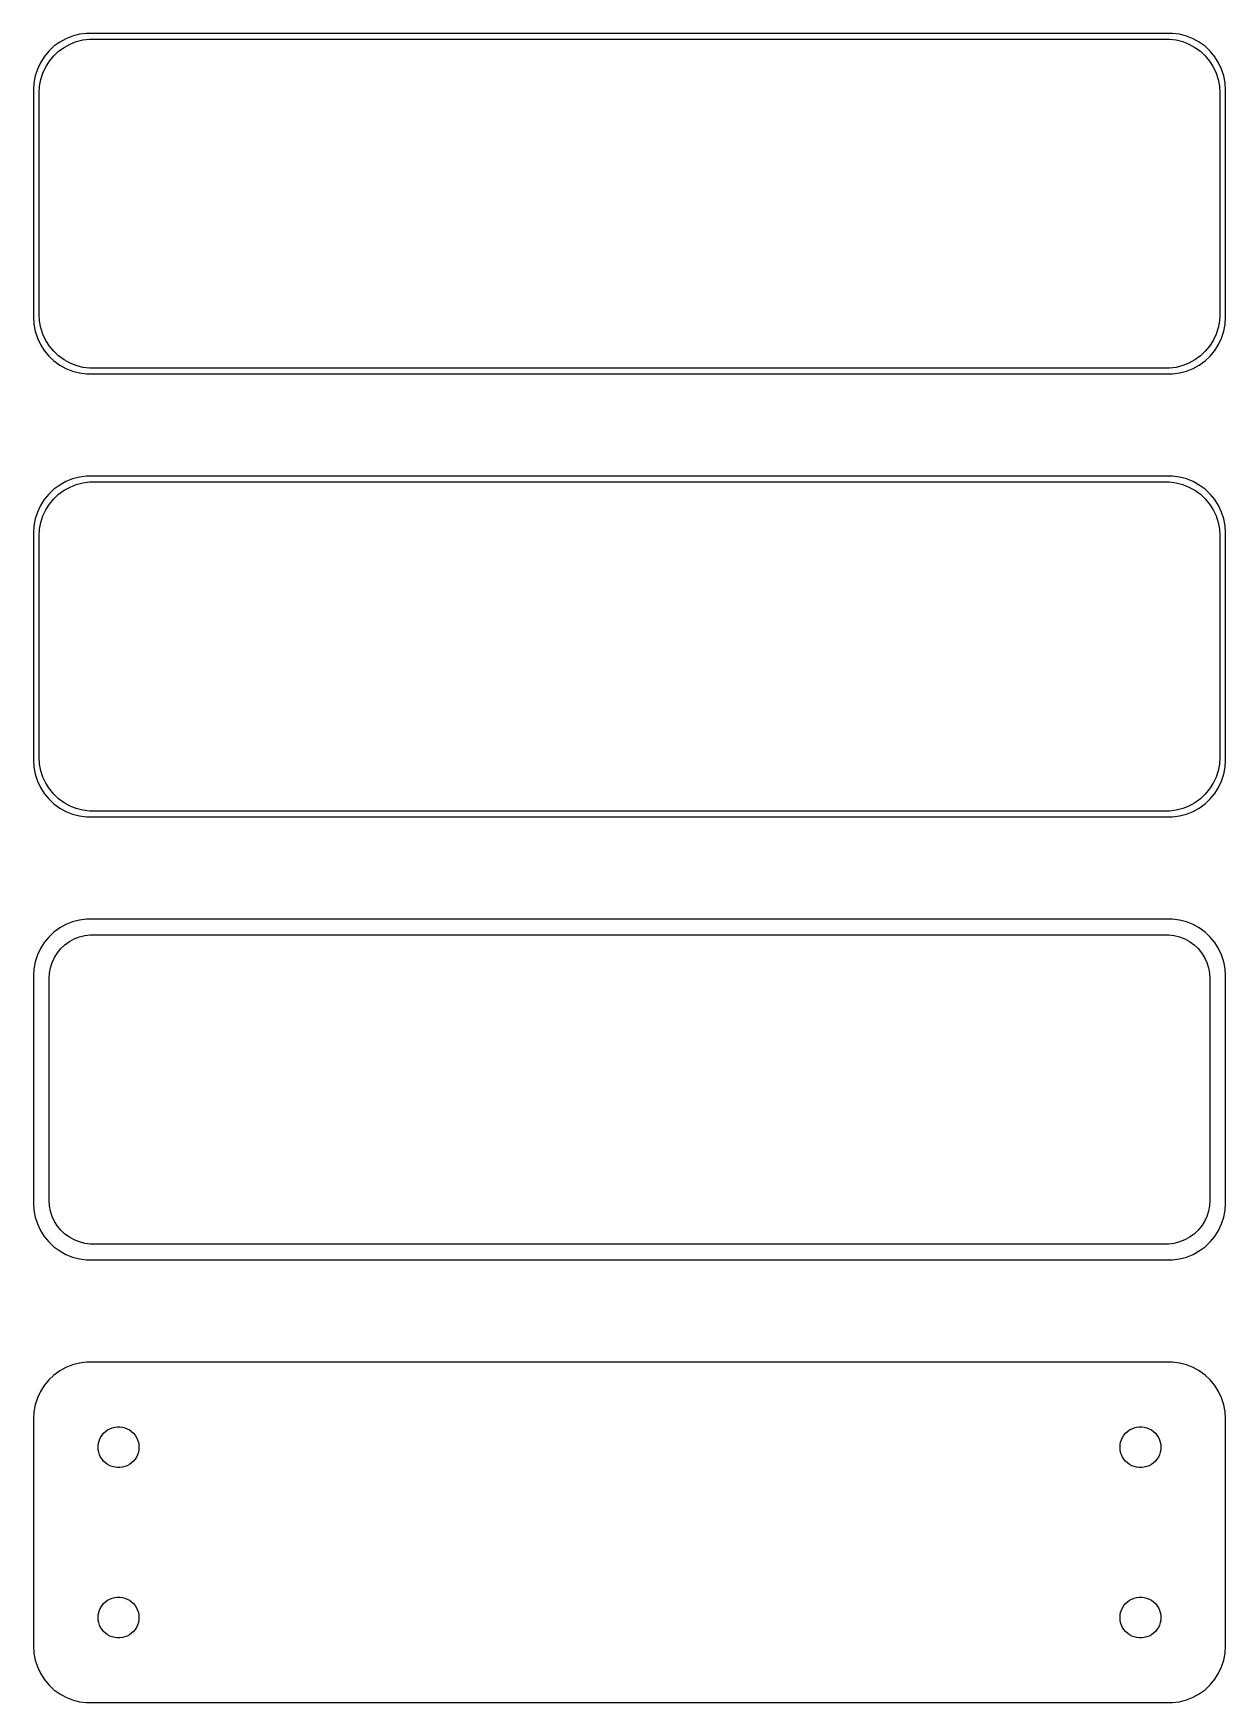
# Model space of a CAD drawing. Header units: metres. Extents: x -52 to 52, y 102 to 249.
import ezdxf

# ---------------------------------------------------------------- set-up
doc = ezdxf.new("R2010")
doc.units = ezdxf.units.M

msp = doc.modelspace()

# ---------------------------------------------------------------- linework, layer by layer
for p, q in [((-49.6289, 248.524), (-50.1791, 248.222)), ((-49.0451, 248.755), (-49.6289, 248.524)), ((-48.4369, 248.911), (-49.0451, 248.755)), ((-48.7178, 248.268), (-48.1401, 248.416)), ((-47.8139, 248.99), (-48.4369, 248.911)), ((-48.1401, 248.416), (-47.5482, 248.491)), ((47.8139, 248.99), (-47.8139, 248.99)), ((-47.5482, 248.491), (47.5482, 248.491)), ((47.5482, 248.491), (48.1401, 248.416)), ((48.4369, 248.911), (47.8139, 248.99)), ((48.1401, 248.416), (48.7178, 248.268)), ((49.0451, 248.755), (48.4369, 248.911)), ((49.6289, 248.524), (49.0451, 248.755)), ((50.1791, 248.222), (49.6289, 248.524)), ((-51.5451, 246.939), (-51.8815, 246.409)), ((-51.1448, 247.423), (-51.5451, 246.939)), ((-50.6871, 247.853), (-51.1448, 247.423)), ((-51.0928, 246.542), (-50.7126, 247.002)), ((-50.7126, 247.002), (-50.2778, 247.41)), ((-50.1791, 248.222), (-50.6871, 247.853)), ((-50.2778, 247.41), (-49.7952, 247.761)), ((-49.7952, 247.761), (-49.2724, 248.048)), ((-49.2724, 248.048), (-48.7178, 248.268)), ((48.7178, 248.268), (49.2724, 248.048)), ((49.2724, 248.048), (49.7952, 247.761)), ((49.7952, 247.761), (50.2778, 247.41)), ((50.6871, 247.853), (50.1791, 248.222)), ((50.2778, 247.41), (50.7126, 247.002)), ((51.1448, 247.423), (50.6871, 247.853)), ((50.7126, 247.002), (51.0928, 246.542)), ((51.5451, 246.939), (51.1448, 247.423)), ((51.8815, 246.409), (51.5451, 246.939)), ((-52.1489, 245.841), (-52.3429, 245.243)), ((-51.8815, 246.409), (-52.1489, 245.841)), ((-51.8508, 244.931), (-51.6664, 245.499)), ((-51.6664, 245.499), (-51.4124, 246.038)), ((-51.4124, 246.038), (-51.0928, 246.542)), ((51.0928, 246.542), (51.4124, 246.038)), ((51.4124, 246.038), (51.6664, 245.499)), ((51.6664, 245.499), (51.8508, 244.931)), ((52.1489, 245.841), (51.8815, 246.409)), ((52.3429, 245.243), (52.1489, 245.841)), ((-52.4606, 244.627), (-52.5, 244)), ((-52.5, 244), (-52.5, 224)), ((-52.3429, 245.243), (-52.4606, 244.627)), ((-52, 243.75), (-51.9625, 244.345)), ((-51.9625, 244.345), (-51.8508, 244.931)), ((51.8508, 244.931), (51.9625, 244.345)), ((51.9625, 244.345), (52, 243.75)), ((52.4606, 244.627), (52.3429, 245.243)), ((52.5, 244), (52.4606, 244.627)), ((52.5, 224), (52.5, 244)), ((-52, 224.25), (-52, 243.75)), ((52, 243.75), (52, 224.25)), ((-52.5, 224), (-52.4606, 223.373)), ((-51.9625, 223.655), (-52, 224.25)), ((-51.8508, 223.069), (-51.9625, 223.655)), ((51.9625, 223.655), (51.8508, 223.069)), ((52, 224.25), (51.9625, 223.655)), ((52.4606, 223.373), (52.5, 224)), ((-52.4606, 223.373), (-52.3429, 222.757)), ((-52.3429, 222.757), (-52.1489, 222.159)), ((-52.1489, 222.159), (-51.8815, 221.591)), ((-51.6664, 222.501), (-51.8508, 223.069)), ((-51.4124, 221.962), (-51.6664, 222.501)), ((-51.0928, 221.458), (-51.4124, 221.962)), ((51.4124, 221.962), (51.0928, 221.458)), ((51.6664, 222.501), (51.4124, 221.962)), ((51.8508, 223.069), (51.6664, 222.501)), ((51.8815, 221.591), (52.1489, 222.159)), ((52.1489, 222.159), (52.3429, 222.757)), ((52.3429, 222.757), (52.4606, 223.373)), ((-51.8815, 221.591), (-51.5451, 221.061)), ((-51.5451, 221.061), (-51.1448, 220.577)), ((-51.1448, 220.577), (-50.6871, 220.147)), ((-50.7126, 220.998), (-51.0928, 221.458)), ((-50.2778, 220.59), (-50.7126, 220.998)), ((-49.7952, 220.239), (-50.2778, 220.59)), ((50.2778, 220.59), (49.7952, 220.239)), ((50.7126, 220.998), (50.2778, 220.59)), ((50.6871, 220.147), (51.1448, 220.577)), ((51.0928, 221.458), (50.7126, 220.998)), ((51.1448, 220.577), (51.5451, 221.061)), ((51.5451, 221.061), (51.8815, 221.591)), ((-50.6871, 220.147), (-50.1791, 219.778)), ((-50.1791, 219.778), (-49.6289, 219.476)), ((-49.2724, 219.952), (-49.7952, 220.239)), ((-49.6289, 219.476), (-49.0451, 219.245)), ((-48.7178, 219.732), (-49.2724, 219.952)), ((-49.0451, 219.245), (-48.4369, 219.089)), ((-48.1401, 219.584), (-48.7178, 219.732)), ((-48.4369, 219.089), (-47.8139, 219.01)), ((-47.5482, 219.509), (-48.1401, 219.584)), ((-47.8139, 219.01), (47.8139, 219.01)), ((47.5482, 219.509), (-47.5482, 219.509)), ((48.1401, 219.584), (47.5482, 219.509)), ((47.8139, 219.01), (48.4369, 219.089)), ((48.7178, 219.732), (48.1401, 219.584)), ((48.4369, 219.089), (49.0451, 219.245)), ((49.2724, 219.952), (48.7178, 219.732)), ((49.0451, 219.245), (49.6289, 219.476)), ((49.7952, 220.239), (49.2724, 219.952)), ((49.6289, 219.476), (50.1791, 219.778)), ((50.1791, 219.778), (50.6871, 220.147)), ((-50.6871, 208.853), (-51.1448, 208.423)), ((-50.1791, 209.222), (-50.6871, 208.853)), ((-50.2778, 208.41), (-49.7952, 208.761)), ((-49.6289, 209.524), (-50.1791, 209.222)), ((-49.7952, 208.761), (-49.2724, 209.048)), ((-49.0451, 209.755), (-49.6289, 209.524)), ((-49.2724, 209.048), (-48.7178, 209.268)), ((-48.4369, 209.911), (-49.0451, 209.755)), ((-48.7178, 209.268), (-48.1401, 209.416)), ((-47.8139, 209.99), (-48.4369, 209.911)), ((-48.1401, 209.416), (-47.5482, 209.491)), ((47.8139, 209.99), (-47.8139, 209.99)), ((-47.5482, 209.491), (47.5482, 209.491)), ((47.5482, 209.491), (48.1401, 209.416)), ((48.4369, 209.911), (47.8139, 209.99)), ((48.1401, 209.416), (48.7178, 209.268)), ((49.0451, 209.755), (48.4369, 209.911)), ((48.7178, 209.268), (49.2724, 209.048)), ((49.6289, 209.524), (49.0451, 209.755)), ((49.2724, 209.048), (49.7952, 208.761)), ((50.1791, 209.222), (49.6289, 209.524)), ((49.7952, 208.761), (50.2778, 208.41)), ((50.6871, 208.853), (50.1791, 209.222)), ((51.1448, 208.423), (50.6871, 208.853)), ((-51.8815, 207.409), (-52.1489, 206.841)), ((-51.5451, 207.939), (-51.8815, 207.409)), ((-51.1448, 208.423), (-51.5451, 207.939)), ((-51.4124, 207.038), (-51.0928, 207.542)), ((-51.0928, 207.542), (-50.7126, 208.002)), ((-50.7126, 208.002), (-50.2778, 208.41)), ((50.2778, 208.41), (50.7126, 208.002)), ((50.7126, 208.002), (51.0928, 207.542)), ((51.0928, 207.542), (51.4124, 207.038)), ((51.5451, 207.939), (51.1448, 208.423)), ((51.8815, 207.409), (51.5451, 207.939)), ((52.1489, 206.841), (51.8815, 207.409)), ((-52.3429, 206.243), (-52.4606, 205.627)), ((-52.1489, 206.841), (-52.3429, 206.243)), ((-51.9625, 205.345), (-51.8508, 205.931)), ((-51.8508, 205.931), (-51.6664, 206.499)), ((-51.6664, 206.499), (-51.4124, 207.038)), ((51.4124, 207.038), (51.6664, 206.499)), ((51.6664, 206.499), (51.8508, 205.931)), ((51.8508, 205.931), (51.9625, 205.345)), ((52.3429, 206.243), (52.1489, 206.841)), ((52.4606, 205.627), (52.3429, 206.243)), ((-52.4606, 205.627), (-52.5, 205)), ((-52.5, 205), (-52.5, 185)), ((-52, 204.75), (-51.9625, 205.345)), ((-52, 185.25), (-52, 204.75)), ((51.9625, 205.345), (52, 204.75)), ((52, 204.75), (52, 185.25)), ((52.5, 205), (52.4606, 205.627)), ((52.5, 185), (52.5, 205)), ((-51.9625, 184.655), (-52, 185.25)), ((52, 185.25), (51.9625, 184.655)), ((-52.5, 185), (-52.4606, 184.373)), ((-52.4606, 184.373), (-52.3429, 183.757)), ((-52.3429, 183.757), (-52.1489, 183.159)), ((-51.8508, 184.069), (-51.9625, 184.655)), ((-51.6664, 183.501), (-51.8508, 184.069)), ((51.8508, 184.069), (51.6664, 183.501)), ((51.9625, 184.655), (51.8508, 184.069)), ((52.1489, 183.159), (52.3429, 183.757)), ((52.3429, 183.757), (52.4606, 184.373)), ((52.4606, 184.373), (52.5, 185)), ((-52.1489, 183.159), (-51.8815, 182.591)), ((-51.8815, 182.591), (-51.5451, 182.061)), ((-51.4124, 182.962), (-51.6664, 183.501)), ((-51.0928, 182.458), (-51.4124, 182.962)), ((-50.7126, 181.998), (-51.0928, 182.458)), ((51.0928, 182.458), (50.7126, 181.998)), ((51.4124, 182.962), (51.0928, 182.458)), ((51.6664, 183.501), (51.4124, 182.962)), ((51.5451, 182.061), (51.8815, 182.591)), ((51.8815, 182.591), (52.1489, 183.159)), ((-51.5451, 182.061), (-51.1448, 181.577)), ((-51.1448, 181.577), (-50.6871, 181.147)), ((-50.2778, 181.59), (-50.7126, 181.998)), ((-50.6871, 181.147), (-50.1791, 180.778)), ((-49.7952, 181.239), (-50.2778, 181.59)), ((-49.2724, 180.952), (-49.7952, 181.239)), ((-48.7178, 180.732), (-49.2724, 180.952)), ((49.2724, 180.952), (48.7178, 180.732)), ((49.7952, 181.239), (49.2724, 180.952)), ((50.2778, 181.59), (49.7952, 181.239)), ((50.1791, 180.778), (50.6871, 181.147)), ((50.7126, 181.998), (50.2778, 181.59)), ((50.6871, 181.147), (51.1448, 181.577)), ((51.1448, 181.577), (51.5451, 182.061)), ((-50.1791, 180.778), (-49.6289, 180.476)), ((-49.6289, 180.476), (-49.0451, 180.245)), ((-49.0451, 180.245), (-48.4369, 180.089)), ((-48.1401, 180.584), (-48.7178, 180.732)), ((-48.4369, 180.089), (-47.8139, 180.01)), ((-47.5482, 180.509), (-48.1401, 180.584)), ((-47.8139, 180.01), (47.8139, 180.01)), ((47.5482, 180.509), (-47.5482, 180.509)), ((48.1401, 180.584), (47.5482, 180.509)), ((47.8139, 180.01), (48.4369, 180.089)), ((48.7178, 180.732), (48.1401, 180.584)), ((48.4369, 180.089), (49.0451, 180.245)), ((49.0451, 180.245), (49.6289, 180.476)), ((49.6289, 180.476), (50.1791, 180.778)), ((-49.6289, 170.524), (-50.1791, 170.222)), ((-49.0451, 170.755), (-49.6289, 170.524)), ((-48.4369, 170.911), (-49.0451, 170.755)), ((-47.8139, 170.99), (-48.4369, 170.911)), ((47.8139, 170.99), (-47.8139, 170.99)), ((48.4369, 170.911), (47.8139, 170.99)), ((49.0451, 170.755), (48.4369, 170.911)), ((49.6289, 170.524), (49.0451, 170.755)), ((50.1791, 170.222), (49.6289, 170.524)), ((-51.1448, 169.423), (-51.5451, 168.939)), ((-50.6871, 169.853), (-51.1448, 169.423)), ((-50.1791, 170.222), (-50.6871, 169.853)), ((-49.3234, 169.017), (-48.8975, 169.251)), ((-48.8975, 169.251), (-48.4457, 169.43)), ((-48.4457, 169.43), (-47.9751, 169.551)), ((-47.9751, 169.551), (-47.493, 169.612)), ((-47.493, 169.612), (47.493, 169.612)), ((47.493, 169.612), (47.9751, 169.551)), ((47.9751, 169.551), (48.4457, 169.43)), ((48.4457, 169.43), (48.8975, 169.251)), ((48.8975, 169.251), (49.3234, 169.017)), ((50.6871, 169.853), (50.1791, 170.222)), ((51.1448, 169.423), (50.6871, 169.853)), ((51.5451, 168.939), (51.1448, 169.423)), ((-52.1489, 167.841), (-52.3429, 167.243)), ((-51.8815, 168.409), (-52.1489, 167.841)), ((-51.5451, 168.939), (-51.8815, 168.409)), ((-50.8477, 167.174), (-50.6408, 167.614)), ((-50.6408, 167.614), (-50.3805, 168.024)), ((-50.3805, 168.024), (-50.0707, 168.399)), ((-50.0707, 168.399), (-49.7165, 168.731)), ((-49.7165, 168.731), (-49.3234, 169.017)), ((49.3234, 169.017), (49.7165, 168.731)), ((49.7165, 168.731), (50.0707, 168.399)), ((50.0707, 168.399), (50.3805, 168.024)), ((50.3805, 168.024), (50.6408, 167.614)), ((50.6408, 167.614), (50.8477, 167.174)), ((51.8815, 168.409), (51.5451, 168.939)), ((52.1489, 167.841), (51.8815, 168.409)), ((52.3429, 167.243), (52.1489, 167.841)), ((-52.4606, 166.627), (-52.5, 166)), ((-52.3429, 167.243), (-52.4606, 166.627)), ((-51.1195, 165.75), (-51.089, 166.235)), ((-51.089, 166.235), (-50.9979, 166.712)), ((-50.9979, 166.712), (-50.8477, 167.174)), ((50.8477, 167.174), (50.9979, 166.712)), ((50.9979, 166.712), (51.089, 166.235)), ((51.089, 166.235), (51.1195, 165.75)), ((52.4606, 166.627), (52.3429, 167.243)), ((52.5, 166), (52.4606, 166.627)), ((-52.5, 166), (-52.5, 146)), ((-51.1195, 146.25), (-51.1195, 165.75)), ((51.1195, 165.75), (51.1195, 146.25)), ((52.5, 146), (52.5, 166)), ((-52.5, 146), (-52.4606, 145.373)), ((-51.089, 145.765), (-51.1195, 146.25)), ((-50.9979, 145.288), (-51.089, 145.765)), ((51.089, 145.765), (50.9979, 145.288)), ((51.1195, 146.25), (51.089, 145.765)), ((52.4606, 145.373), (52.5, 146)), ((-52.4606, 145.373), (-52.3429, 144.757)), ((-52.3429, 144.757), (-52.1489, 144.159)), ((-52.1489, 144.159), (-51.8815, 143.591)), ((-50.8477, 144.826), (-50.9979, 145.288)), ((-50.6408, 144.386), (-50.8477, 144.826)), ((-50.3805, 143.976), (-50.6408, 144.386)), ((50.6408, 144.386), (50.3805, 143.976)), ((50.8477, 144.826), (50.6408, 144.386)), ((50.9979, 145.288), (50.8477, 144.826)), ((51.8815, 143.591), (52.1489, 144.159)), ((52.1489, 144.159), (52.3429, 144.757)), ((52.3429, 144.757), (52.4606, 145.373)), ((-51.8815, 143.591), (-51.5451, 143.061)), ((-51.5451, 143.061), (-51.1448, 142.577)), ((-51.1448, 142.577), (-50.6871, 142.147)), ((-50.0707, 143.601), (-50.3805, 143.976)), ((-49.7165, 143.269), (-50.0707, 143.601)), ((-49.3234, 142.983), (-49.7165, 143.269)), ((-48.8975, 142.749), (-49.3234, 142.983)), ((-48.4457, 142.57), (-48.8975, 142.749)), ((48.8975, 142.749), (48.4457, 142.57)), ((49.3234, 142.983), (48.8975, 142.749)), ((49.7165, 143.269), (49.3234, 142.983)), ((50.0707, 143.601), (49.7165, 143.269)), ((50.3805, 143.976), (50.0707, 143.601)), ((50.6871, 142.147), (51.1448, 142.577)), ((51.1448, 142.577), (51.5451, 143.061)), ((51.5451, 143.061), (51.8815, 143.591)), ((-50.6871, 142.147), (-50.1791, 141.778)), ((-50.1791, 141.778), (-49.6289, 141.476)), ((-49.6289, 141.476), (-49.0451, 141.245)), ((-49.0451, 141.245), (-48.4369, 141.089)), ((-47.9751, 142.449), (-48.4457, 142.57)), ((-47.493, 142.388), (-47.9751, 142.449)), ((47.493, 142.388), (-47.493, 142.388)), ((47.9751, 142.449), (47.493, 142.388)), ((48.4457, 142.57), (47.9751, 142.449)), ((48.4369, 141.089), (49.0451, 141.245)), ((49.0451, 141.245), (49.6289, 141.476)), ((49.6289, 141.476), (50.1791, 141.778)), ((50.1791, 141.778), (50.6871, 142.147)), ((-48.4369, 141.089), (-47.8139, 141.01)), ((-47.8139, 141.01), (47.8139, 141.01)), ((47.8139, 141.01), (48.4369, 141.089)), ((-50.6871, 130.853), (-51.1448, 130.423)), ((-50.1791, 131.222), (-50.6871, 130.853)), ((-49.6289, 131.524), (-50.1791, 131.222)), ((-49.0451, 131.755), (-49.6289, 131.524)), ((-48.4369, 131.911), (-49.0451, 131.755)), ((-47.8139, 131.99), (-48.4369, 131.911)), ((47.8139, 131.99), (-47.8139, 131.99)), ((48.4369, 131.911), (47.8139, 131.99)), ((49.0451, 131.755), (48.4369, 131.911)), ((49.6289, 131.524), (49.0451, 131.755)), ((50.1791, 131.222), (49.6289, 131.524)), ((50.6871, 130.853), (50.1791, 131.222)), ((51.1448, 130.423), (50.6871, 130.853)), ((-51.8815, 129.409), (-52.1489, 128.841)), ((-51.5451, 129.939), (-51.8815, 129.409)), ((-51.1448, 130.423), (-51.5451, 129.939)), ((51.5451, 129.939), (51.1448, 130.423)), ((51.8815, 129.409), (51.5451, 129.939)), ((52.1489, 128.841), (51.8815, 129.409)), ((-52.3429, 128.243), (-52.4606, 127.627)), ((-52.1489, 128.841), (-52.3429, 128.243)), ((52.3429, 128.243), (52.1489, 128.841)), ((52.4606, 127.627), (52.3429, 128.243)), ((-52.4606, 127.627), (-52.5, 127)), ((-52.5, 127), (-52.5, 107)), ((52.5, 127), (52.4606, 127.627)), ((52.5, 107), (52.5, 127)), ((-46.7858, 124.726), (-46.7434, 124.948)), ((-46.7434, 124.948), (-46.6736, 125.163)), ((-46.6736, 125.163), (-46.5773, 125.367)), ((-46.5773, 125.367), (-46.4562, 125.558)), ((-46.4562, 125.558), (-46.3121, 125.732)), ((-46.3121, 125.732), (-46.1474, 125.887)), ((-46.1474, 125.887), (-45.9645, 126.02)), ((-45.9645, 126.02), (-45.7664, 126.129)), ((-45.7664, 126.129), (-45.5562, 126.212)), ((-45.5562, 126.212), (-45.3373, 126.268)), ((-45.3373, 126.268), (-45.113, 126.296)), ((-45.113, 126.296), (-44.887, 126.296)), ((-44.887, 126.296), (-44.6627, 126.268)), ((-44.6627, 126.268), (-44.4438, 126.212)), ((-44.4438, 126.212), (-44.2336, 126.129)), ((-44.2336, 126.129), (-44.0355, 126.02)), ((-44.0355, 126.02), (-43.8526, 125.887)), ((-43.8526, 125.887), (-43.6879, 125.732)), ((-43.6879, 125.732), (-43.5438, 125.558)), ((-43.5438, 125.558), (-43.4226, 125.367)), ((-43.4226, 125.367), (-43.3264, 125.163)), ((-43.3264, 125.163), (-43.2565, 124.948)), ((-43.2565, 124.948), (-43.2142, 124.726)), ((43.2142, 124.726), (43.2565, 124.948)), ((43.2565, 124.948), (43.3264, 125.163)), ((43.3264, 125.163), (43.4226, 125.367)), ((43.4226, 125.367), (43.5438, 125.558)), ((43.5438, 125.558), (43.6879, 125.732)), ((43.6879, 125.732), (43.8526, 125.887)), ((43.8526, 125.887), (44.0355, 126.02)), ((44.0355, 126.02), (44.2336, 126.129)), ((44.2336, 126.129), (44.4438, 126.212)), ((44.4438, 126.212), (44.6627, 126.268)), ((44.6627, 126.268), (44.887, 126.296)), ((44.887, 126.296), (45.113, 126.296)), ((45.113, 126.296), (45.3373, 126.268)), ((45.3373, 126.268), (45.5562, 126.212)), ((45.5562, 126.212), (45.7664, 126.129)), ((45.7664, 126.129), (45.9645, 126.02)), ((45.9645, 126.02), (46.1474, 125.887)), ((46.1474, 125.887), (46.3121, 125.732)), ((46.3121, 125.732), (46.4562, 125.558)), ((46.4562, 125.558), (46.5773, 125.367)), ((46.5773, 125.367), (46.6736, 125.163)), ((46.6736, 125.163), (46.7434, 124.948)), ((46.7434, 124.948), (46.7858, 124.726)), ((-46.8, 124.5), (-46.7858, 124.726)), ((-46.7858, 124.274), (-46.8, 124.5)), ((-46.7434, 124.052), (-46.7858, 124.274)), ((-46.6736, 123.837), (-46.7434, 124.052)), ((-46.5773, 123.633), (-46.6736, 123.837)), ((-46.4562, 123.442), (-46.5773, 123.633)), ((-43.4226, 123.633), (-43.5438, 123.442)), ((-43.3264, 123.837), (-43.4226, 123.633)), ((-43.2565, 124.052), (-43.3264, 123.837)), ((-43.2142, 124.274), (-43.2565, 124.052)), ((-43.2142, 124.726), (-43.2, 124.5)), ((-43.2, 124.5), (-43.2142, 124.274)), ((43.2, 124.5), (43.2142, 124.726)), ((43.2142, 124.274), (43.2, 124.5)), ((43.2565, 124.052), (43.2142, 124.274)), ((43.3264, 123.837), (43.2565, 124.052)), ((43.4226, 123.633), (43.3264, 123.837)), ((43.5438, 123.442), (43.4226, 123.633)), ((46.5773, 123.633), (46.4562, 123.442)), ((46.6736, 123.837), (46.5773, 123.633)), ((46.7434, 124.052), (46.6736, 123.837)), ((46.7858, 124.274), (46.7434, 124.052)), ((46.7858, 124.726), (46.8, 124.5)), ((46.8, 124.5), (46.7858, 124.274)), ((-46.3121, 123.268), (-46.4562, 123.442)), ((-46.1474, 123.113), (-46.3121, 123.268)), ((-45.9645, 122.98), (-46.1474, 123.113)), ((-45.7664, 122.871), (-45.9645, 122.98)), ((-45.5562, 122.788), (-45.7664, 122.871)), ((-45.3373, 122.732), (-45.5562, 122.788)), ((-45.113, 122.704), (-45.3373, 122.732)), ((-44.887, 122.704), (-45.113, 122.704)), ((-44.6627, 122.732), (-44.887, 122.704)), ((-44.4438, 122.788), (-44.6627, 122.732)), ((-44.2336, 122.871), (-44.4438, 122.788)), ((-44.0355, 122.98), (-44.2336, 122.871)), ((-43.8526, 123.113), (-44.0355, 122.98)), ((-43.6879, 123.268), (-43.8526, 123.113)), ((-43.5438, 123.442), (-43.6879, 123.268)), ((43.6879, 123.268), (43.5438, 123.442)), ((43.8526, 123.113), (43.6879, 123.268)), ((44.0355, 122.98), (43.8526, 123.113)), ((44.2336, 122.871), (44.0355, 122.98)), ((44.4438, 122.788), (44.2336, 122.871)), ((44.6627, 122.732), (44.4438, 122.788)), ((44.887, 122.704), (44.6627, 122.732)), ((45.113, 122.704), (44.887, 122.704)), ((45.3373, 122.732), (45.113, 122.704)), ((45.5562, 122.788), (45.3373, 122.732)), ((45.7664, 122.871), (45.5562, 122.788)), ((45.9645, 122.98), (45.7664, 122.871)), ((46.1474, 123.113), (45.9645, 122.98)), ((46.3121, 123.268), (46.1474, 123.113)), ((46.4562, 123.442), (46.3121, 123.268)), ((-46.6736, 110.163), (-46.5773, 110.367)), ((-46.5773, 110.367), (-46.4562, 110.558)), ((-46.4562, 110.558), (-46.3121, 110.732)), ((-46.3121, 110.732), (-46.1474, 110.887)), ((-46.1474, 110.887), (-45.9645, 111.02)), ((-45.9645, 111.02), (-45.7664, 111.129)), ((-45.7664, 111.129), (-45.5562, 111.212)), ((-45.5562, 111.212), (-45.3373, 111.268)), ((-45.3373, 111.268), (-45.113, 111.296)), ((-45.113, 111.296), (-44.887, 111.296)), ((-44.887, 111.296), (-44.6627, 111.268)), ((-44.6627, 111.268), (-44.4438, 111.212)), ((-44.4438, 111.212), (-44.2336, 111.129)), ((-44.2336, 111.129), (-44.0355, 111.02)), ((-44.0355, 111.02), (-43.8526, 110.887)), ((-43.8526, 110.887), (-43.6879, 110.732)), ((-43.6879, 110.732), (-43.5438, 110.558)), ((-43.5438, 110.558), (-43.4226, 110.367)), ((-43.4226, 110.367), (-43.3264, 110.163)), ((43.3264, 110.163), (43.4226, 110.367)), ((43.4226, 110.367), (43.5438, 110.558)), ((43.5438, 110.558), (43.6879, 110.732)), ((43.6879, 110.732), (43.8526, 110.887)), ((43.8526, 110.887), (44.0355, 111.02)), ((44.0355, 111.02), (44.2336, 111.129)), ((44.2336, 111.129), (44.4438, 111.212)), ((44.4438, 111.212), (44.6627, 111.268)), ((44.6627, 111.268), (44.887, 111.296)), ((44.887, 111.296), (45.113, 111.296)), ((45.113, 111.296), (45.3373, 111.268)), ((45.3373, 111.268), (45.5562, 111.212)), ((45.5562, 111.212), (45.7664, 111.129)), ((45.7664, 111.129), (45.9645, 111.02)), ((45.9645, 111.02), (46.1474, 110.887)), ((46.1474, 110.887), (46.3121, 110.732)), ((46.3121, 110.732), (46.4562, 110.558)), ((46.4562, 110.558), (46.5773, 110.367)), ((46.5773, 110.367), (46.6736, 110.163)), ((-46.8, 109.5), (-46.7858, 109.726)), ((-46.7858, 109.274), (-46.8, 109.5)), ((-46.7858, 109.726), (-46.7434, 109.948)), ((-46.7434, 109.052), (-46.7858, 109.274)), ((-46.7434, 109.948), (-46.6736, 110.163)), ((-46.6736, 108.837), (-46.7434, 109.052)), ((-46.5773, 108.633), (-46.6736, 108.837)), ((-43.3264, 108.837), (-43.4226, 108.633)), ((-43.3264, 110.163), (-43.2565, 109.948)), ((-43.2565, 109.052), (-43.3264, 108.837)), ((-43.2565, 109.948), (-43.2142, 109.726)), ((-43.2142, 109.274), (-43.2565, 109.052)), ((-43.2142, 109.726), (-43.2, 109.5)), ((-43.2, 109.5), (-43.2142, 109.274)), ((43.2, 109.5), (43.2142, 109.726)), ((43.2142, 109.274), (43.2, 109.5)), ((43.2142, 109.726), (43.2565, 109.948)), ((43.2565, 109.052), (43.2142, 109.274)), ((43.2565, 109.948), (43.3264, 110.163)), ((43.3264, 108.837), (43.2565, 109.052)), ((43.4226, 108.633), (43.3264, 108.837)), ((46.6736, 108.837), (46.5773, 108.633)), ((46.6736, 110.163), (46.7434, 109.948)), ((46.7434, 109.052), (46.6736, 108.837)), ((46.7434, 109.948), (46.7858, 109.726)), ((46.7858, 109.274), (46.7434, 109.052)), ((46.7858, 109.726), (46.8, 109.5)), ((46.8, 109.5), (46.7858, 109.274)), ((-46.4562, 108.442), (-46.5773, 108.633)), ((-46.3121, 108.268), (-46.4562, 108.442)), ((-46.1474, 108.113), (-46.3121, 108.268)), ((-45.9645, 107.98), (-46.1474, 108.113)), ((-45.7664, 107.871), (-45.9645, 107.98)), ((-45.5562, 107.788), (-45.7664, 107.871)), ((-45.3373, 107.732), (-45.5562, 107.788)), ((-45.113, 107.704), (-45.3373, 107.732)), ((-44.887, 107.704), (-45.113, 107.704)), ((-44.6627, 107.732), (-44.887, 107.704)), ((-44.4438, 107.788), (-44.6627, 107.732)), ((-44.2336, 107.871), (-44.4438, 107.788)), ((-44.0355, 107.98), (-44.2336, 107.871)), ((-43.8526, 108.113), (-44.0355, 107.98)), ((-43.6879, 108.268), (-43.8526, 108.113)), ((-43.5438, 108.442), (-43.6879, 108.268)), ((-43.4226, 108.633), (-43.5438, 108.442)), ((43.5438, 108.442), (43.4226, 108.633)), ((43.6879, 108.268), (43.5438, 108.442)), ((43.8526, 108.113), (43.6879, 108.268)), ((44.0355, 107.98), (43.8526, 108.113)), ((44.2336, 107.871), (44.0355, 107.98)), ((44.4438, 107.788), (44.2336, 107.871)), ((44.6627, 107.732), (44.4438, 107.788)), ((44.887, 107.704), (44.6627, 107.732)), ((45.113, 107.704), (44.887, 107.704)), ((45.3373, 107.732), (45.113, 107.704)), ((45.5562, 107.788), (45.3373, 107.732)), ((45.7664, 107.871), (45.5562, 107.788)), ((45.9645, 107.98), (45.7664, 107.871)), ((46.1474, 108.113), (45.9645, 107.98)), ((46.3121, 108.268), (46.1474, 108.113)), ((46.4562, 108.442), (46.3121, 108.268)), ((46.5773, 108.633), (46.4562, 108.442)), ((-52.5, 107), (-52.4606, 106.373)), ((-52.4606, 106.373), (-52.3429, 105.757)), ((52.3429, 105.757), (52.4606, 106.373)), ((52.4606, 106.373), (52.5, 107)), ((-52.3429, 105.757), (-52.1489, 105.159)), ((-52.1489, 105.159), (-51.8815, 104.591)), ((-51.8815, 104.591), (-51.5451, 104.061)), ((51.5451, 104.061), (51.8815, 104.591)), ((51.8815, 104.591), (52.1489, 105.159)), ((52.1489, 105.159), (52.3429, 105.757)), ((-51.5451, 104.061), (-51.1448, 103.577)), ((-51.1448, 103.577), (-50.6871, 103.147)), ((-50.6871, 103.147), (-50.1791, 102.778)), ((50.1791, 102.778), (50.6871, 103.147)), ((50.6871, 103.147), (51.1448, 103.577)), ((51.1448, 103.577), (51.5451, 104.061)), ((-50.1791, 102.778), (-49.6289, 102.476)), ((-49.6289, 102.476), (-49.0451, 102.245)), ((-49.0451, 102.245), (-48.4369, 102.089)), ((-48.4369, 102.089), (-47.8139, 102.01)), ((-47.8139, 102.01), (47.8139, 102.01)), ((47.8139, 102.01), (48.4369, 102.089)), ((48.4369, 102.089), (49.0451, 102.245)), ((49.0451, 102.245), (49.6289, 102.476)), ((49.6289, 102.476), (50.1791, 102.778))]:
    msp.add_line(p, q)

doc.saveas('drawing.dxf')
